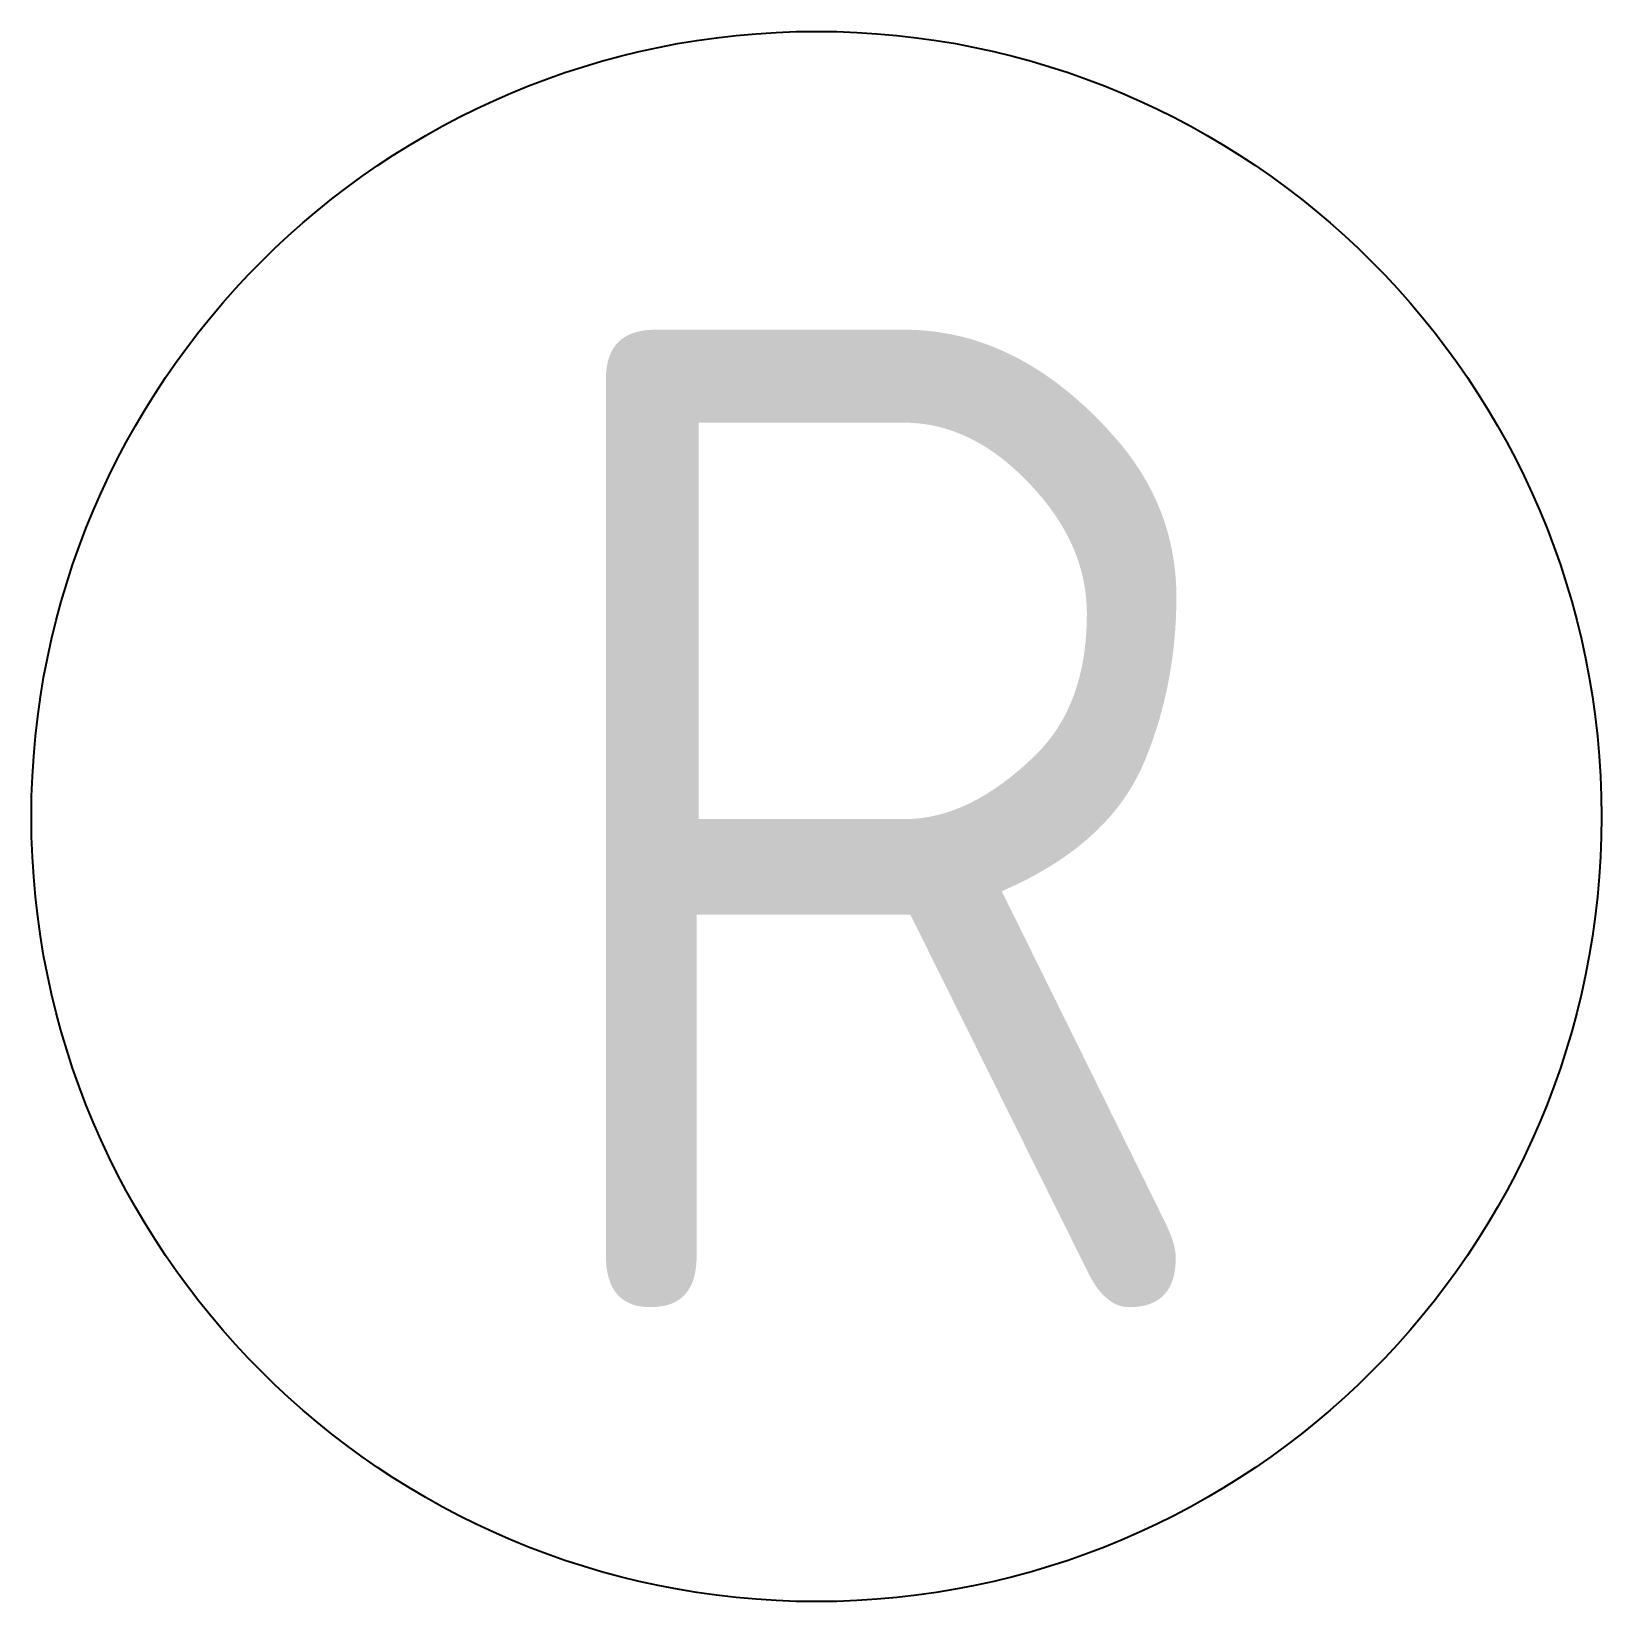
# Model space of a CAD drawing. Header units: millimetres. Extents: x 77.4 to 81.4, y 112.66 to 116.66.
import ezdxf
from ezdxf.enums import TextEntityAlignment as Align

# ---------------------------------------------------------------- set-up
doc = ezdxf.new("R2010")
doc.units = ezdxf.units.MM
doc.layers.add('00.1-SYMBOLS', color=3, linetype='Continuous')
doc.styles.add('Latin', font='isocp.shx')

msp = doc.modelspace()

# ---------------------------------------------------------------- linework, layer by layer
at = {"layer": '00.1-SYMBOLS', "color": 2}
msp.add_circle((79.4001, 114.6637), 2, dxfattribs=at)

# ---------------------------------------------------------------- texts
at = {"layer": '00.1-SYMBOLS', "color": 2, "style": 'Latin'}
msp.add_text('R', height=2.5, dxfattribs=at).set_placement((79.5501, 114.6637), align=Align.MIDDLE_CENTER)

doc.saveas('drawing.dxf')
